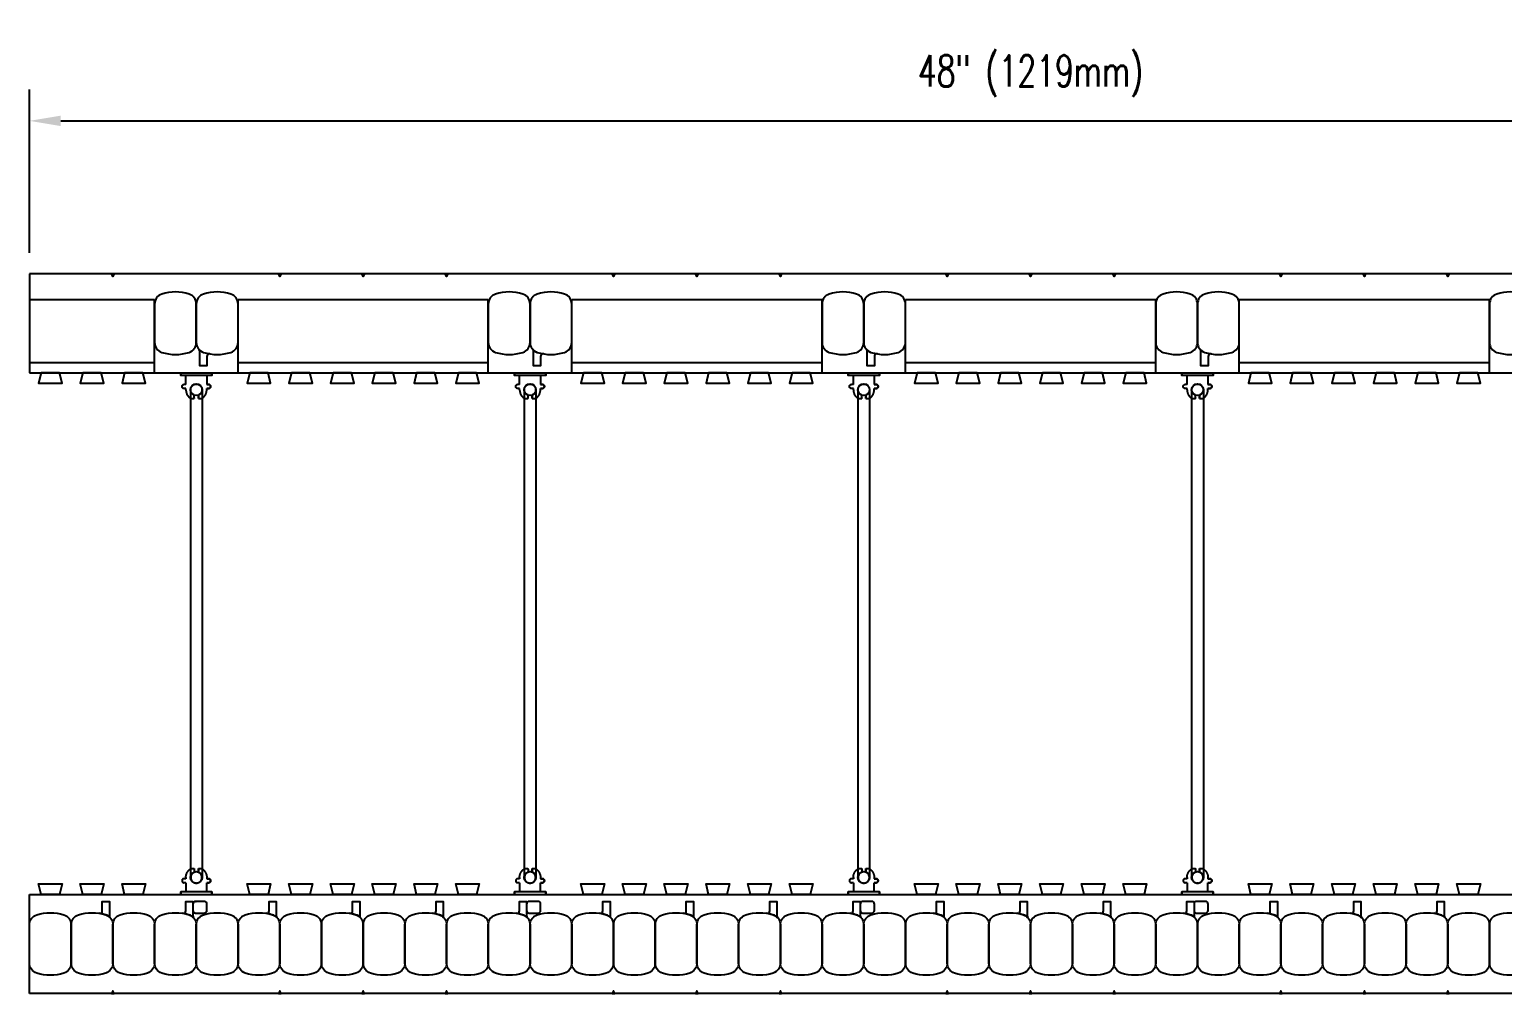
# Model space of a CAD drawing. Header units: inches. Extents: x 413.3 to 468.2, y 197.8 to 251.7.
# Drawn here: x 413.26 to 448.57, y 228.59 to 251.69 of the extents above; entities that cross this region are included whole.
import ezdxf

# ---------------------------------------------------------------- set-up
doc = ezdxf.new("R2010")
doc.units = ezdxf.units.IN
doc.header["$MEASUREMENT"] = 0
for name, color, linetype in [('line25', 2, 'Continuous'), ('LINE50', 5, 'Continuous'), ('LINE9', 9, 'Continuous'), ('TEXT', 4, 'Continuous')]:
    doc.layers.add(name, color=color, linetype=linetype)
doc.styles.add('DIM', font='romans.shx', dxfattribs={"width": 0.7})
doc.dimstyles.new('ext_8', dxfattribs={"dimscale": 8, "dimtxt": 0.09375, "dimasz": 0.09375, "dimexe": 0.09375, "dimexo": 0.0625, "dimgap": 0.0625, "dimtad": 1, "dimdec": 3, "dimzin": 3, "dimdsep": 46, "dimlunit": 4, "dimtxsty": 'DIM', "dimcen": 0.09, "dimdle": 0.09375, "dimclrt": 4, "dimadec": 0, "dimazin": 0, "dimtfac": 1, "dimtdec": 3, "dimtmove": 2, "dimatfit": 3, "dimfxl": 0, "dimfrac": 2, "dimtolj": 1, "dimtzin": 0, "dimarcsym": 0})

# ---------------------------------------------------------------- blocks, each defined once
blk = doc.blocks.new('*D29')
at = {"layer": 'Defpoints', "color": 0}
for p in [(461.257, 249.504), (413.257, 245.842), (461.257, 245.842)]:
    blk.add_point(p, dxfattribs=at)
at = {"layer": 'TEXT', "color": 0, "lineweight": -2}
for p, q in [((413.257, 246.342), (413.257, 250.254)), ((461.257, 246.342), (461.257, 250.254)), ((414.007, 249.504), (460.507, 249.504))]:
    blk.add_line(p, q, dxfattribs=at)
at = {"layer": 'TEXT', "color": 0}
for points in [[(414.007, 249.629), (414.007, 249.379), (413.257, 249.504)], [(460.507, 249.629), (460.507, 249.379), (461.257, 249.504)]]:
    blk.add_solid(points, dxfattribs=at)
at = {"layer": 'TEXT', "color": 4, "insert": (437.257, 250.576), "char_height": 0.75, "attachment_point": 5, "style": 'DIM'}
blk.add_mtext('\\A1;48" (1219mm)', dxfattribs=at)
blk = doc.blocks.new('WEB_12_CENTRE_TOP')
for p, q in [((11.688, 0.141), (0, 0.141)), ((11.688, -0.141), (0, -0.141))]:
    blk.add_line(p, q)
for centre in [(0, 0), (11.688, 0)]:
    blk.add_circle(centre, 0.141)
blk = doc.blocks.new('Connector')
blk.add_point((0.271, 0))
at = {"layer": 'LINE9'}
for p, q in [((0, 0.375), (0, -0.375)), ((0.062, -0.375), (0.062, 0.375)), ((0.281, 0.25), (0.062, 0.25))]:
    blk.add_line(p, q, dxfattribs=at)
for points, weights in [([(0.007, 0.375), (0.004, 0.375), (0, 0.375)], [1, 0.972587069138, 0.950305488115]), ([(0.327, 0.343), (0.308, 0.343), (0.281, 0.317), (0.281, 0.297)], [1, 0.85355339, 0.85355339, 1]), ([(0.328, 0.343), (0.327, 0.343), (0.327, 0.343)], [1, 0.70710678, 1]), ([(0.375, 0.297), (0.375, 0.317), (0.348, 0.343), (0.329, 0.343)], [1, 0.85355339, 0.85355339, 1]), ([(0.406, 0.25), (0.546, 0.25), (0.619, 0.131)], [0.958404415409, 0.794674173519, 0.864651571113]), ([(0.619, 0.052), (0.612, 0.049), (0.604, 0.049)], [0.83615024178, 0.892081430621, 1]), ([(0.281, -0.297), (0.281, -0.317), (0.308, -0.343), (0.327, -0.343)], [1, 0.85355339, 0.85355339, 1]), ([(0.327, -0.343), (0.281, -0.343), (0.281, -0.297)], [1, 0.70710678, 1]), ([(0.329, -0.343), (0.348, -0.343), (0.375, -0.317), (0.375, -0.297)], [1, 0.85355339, 0.85355339, 1]), ([(0.375, -0.297), (0.375, -0.343), (0.329, -0.343)], [1, 0.70710678, 1]), ([(0.619, -0.131), (0.546, -0.25), (0.406, -0.25)], [0.864651574428, 0.794674169686, 0.958404415195]), ([(0.604, -0.049), (0.612, -0.049), (0.619, -0.052)], [1, 0.89208144177, 0.836150253337]), ([(0, -0.375), (0.004, -0.375), (0.007, -0.375)], [0.950305488115, 0.972587069138, 1])]:
    blk.add_rational_spline(points, weights, degree=2, dxfattribs=at)
for points, degree in [([(0, 0.375), (0.002, 0.375), (0.005, 0.375), (0.007, 0.375)], 3), ([(0.007, 0.375), (0.021, 0.375), (0.051, 0.375), (0.062, 0.375), (0.062, 0.375)], 3), ([(0.281, 0.25), (0.281, 0.297)], 1), ([(0.327, 0.343), (0.327, 0.343), (0.328, 0.343), (0.328, 0.343)], 3), ([(0.328, 0.343), (0.329, 0.343), (0.329, 0.343), (0.329, 0.343)], 3), ([(0.375, 0.25), (0.375, 0.297)], 1), ([(0.406, 0.25), (0.375, 0.25)], 1), ([(0.406, 0.25), (0.406, 0.25)], 1), ([(0.406, 0.25), (0.406, 0.25)], 1), ([(0.406, 0.25), (0.406, 0.25)], 1), ([(0.406, 0.25), (0.406, 0.25)], 1), ([(0.406, 0.25), (0.406, 0.25)], 1), ([(0.406, 0.25), (0.406, 0.25)], 1), ([(0.406, 0.25), (0.406, 0.25)], 1), ([(0.406, 0.25), (0.406, 0.25)], 1), ([(0.406, 0.25), (0.406, 0.25)], 1), ([(0.406, 0.25), (0.406, 0.25)], 1), ([(0.406, 0.25), (0.406, 0.25)], 1), ([(0.406, 0.25), (0.406, 0.25)], 1), ([(0.406, 0.25), (0.406, 0.25)], 1), ([(0.406, 0.25), (0.406, 0.25)], 1), ([(0.406, 0.25), (0.406, 0.25)], 1), ([(0.406, 0.25), (0.406, 0.25)], 1), ([(0.406, 0.25), (0.406, 0.25)], 1), ([(0.406, 0.25), (0.406, 0.25)], 1), ([(0.406, 0.25), (0.406, 0.25)], 1), ([(0.406, 0.25), (0.406, 0.25)], 1), ([(0.406, 0.25), (0.406, 0.25)], 1), ([(0.406, 0.25), (0.406, 0.25)], 1), ([(0.406, 0.25), (0.406, 0.25)], 1), ([(0.406, 0.25), (0.406, 0.25)], 1), ([(0.604, 0.049), (0.532, 0.049)], 1), ([(0.532, 0.049), (0.532, 0.049)], 1), ([(0.532, 0.049), (0.532, 0.049)], 1), ([(0.532, 0.049), (0.532, 0.049)], 1), ([(0.532, 0.049), (0.532, 0.049)], 1), ([(0.532, 0.049), (0.532, 0.049)], 1), ([(0.532, 0.049), (0.532, 0.049)], 1), ([(0.532, 0.049), (0.532, 0.049)], 1), ([(0.532, 0.049), (0.532, 0.049)], 1), ([(0.532, 0.049), (0.532, 0.049)], 1), ([(0.532, 0.049), (0.532, 0.049)], 1), ([(0.604, 0.049), (0.609, 0.049), (0.614, 0.05), (0.619, 0.052)], 3), ([(0.604, 0.049), (0.604, 0.049)], 1), ([(0.604, 0.049), (0.604, 0.049)], 1), ([(0.604, 0.049), (0.604, 0.049)], 1), ([(0.604, 0.049), (0.604, 0.049)], 1), ([(0.619, 0.131), (0.619, 0.052)], 1), ([(0.619, 0.131), (0.619, 0.131)], 1), ([(0.619, 0.131), (0.619, 0.131)], 1), ([(0.619, 0.131), (0.619, 0.131)], 1), ([(0.619, 0.131), (0.619, 0.131)], 1), ([(0.062, -0.25), (0.281, -0.25)], 1), ([(0.281, -0.297), (0.281, -0.25)], 1), ([(0.281, -0.25), (0.281, -0.297)], 1), ([(0.328, -0.343), (0.328, -0.343), (0.327, -0.343), (0.327, -0.343)], 3), ([(0.329, -0.343), (0.329, -0.343), (0.329, -0.343), (0.328, -0.343)], 3), ([(0.375, -0.25), (0.375, -0.297)], 1), ([(0.375, -0.297), (0.375, -0.25)], 1), ([(0.406, -0.25), (0.375, -0.25)], 1), ([(0.406, -0.25), (0.406, -0.25)], 1), ([(0.406, -0.25), (0.406, -0.25)], 1), ([(0.406, -0.25), (0.406, -0.25)], 1), ([(0.406, -0.25), (0.406, -0.25)], 1), ([(0.406, -0.25), (0.406, -0.25)], 1), ([(0.406, -0.25), (0.406, -0.25)], 1), ([(0.406, -0.25), (0.406, -0.25)], 1), ([(0.406, -0.25), (0.406, -0.25)], 1), ([(0.406, -0.25), (0.406, -0.25)], 1), ([(0.406, -0.25), (0.406, -0.25)], 1), ([(0.406, -0.25), (0.406, -0.25)], 1), ([(0.532, -0.049), (0.604, -0.049)], 1), ([(0.604, -0.049), (0.58, -0.049), (0.556, -0.049), (0.532, -0.049)], 3), ([(0.532, -0.049), (0.532, -0.049)], 1), ([(0.532, -0.049), (0.532, -0.049)], 1), ([(0.532, -0.049), (0.532, -0.049)], 1), ([(0.532, -0.049), (0.532, -0.049)], 1), ([(0.619, -0.052), (0.614, -0.05), (0.609, -0.049), (0.604, -0.049)], 3), ([(0.604, -0.049), (0.604, -0.049)], 1), ([(0.604, -0.049), (0.604, -0.049)], 1), ([(0.604, -0.049), (0.604, -0.049)], 1), ([(0.604, -0.049), (0.604, -0.049)], 1), ([(0.604, -0.049), (0.604, -0.049)], 1), ([(0.604, -0.049), (0.604, -0.049)], 1), ([(0.604, -0.049), (0.604, -0.049)], 1), ([(0.604, -0.049), (0.604, -0.049)], 1), ([(0.619, -0.052), (0.619, -0.131)], 1), ([(0.619, -0.131), (0.619, -0.131)], 1), ([(0.619, -0.131), (0.619, -0.131)], 1), ([(0.619, -0.131), (0.619, -0.131)], 1), ([(0.619, -0.131), (0.619, -0.131)], 1), ([(0.007, -0.375), (0.005, -0.375), (0.002, -0.375), (0, -0.375)], 3), ([(0.062, -0.375), (0.062, -0.375), (0.051, -0.375), (0.021, -0.375), (0.007, -0.375)], 3)]:
    blk.add_open_spline(points, degree=degree, dxfattribs=at)
for points, weights, knots in [([(0.062, 0.375), (0.062, 0.375), (0.046, 0.375), (0.03, 0.375), (0.007, 0.375)], [0.868718858569, 0.861102746415, 1, 0.861102734288, 0.868718859898], [0, 0, 0, 0.5, 0.5, 1, 1, 1]), ([(0.532, 0.049), (0.472, 0.203), (0.333, 0.113), (0.157, 0), (0.333, -0.113), (0.472, -0.203), (0.532, -0.049)], [0.899508922286, 0.599718215298, 1, 0.54226024, 1, 0.599718224335, 0.899508908749], [0, 0, 0, 0.318112, 0.318112, 0.681888, 0.681888, 1, 1, 1]), ([(0.007, -0.375), (0.03, -0.375), (0.046, -0.375), (0.062, -0.375), (0.062, -0.375)], [0.868718859319, 0.861102739573, 1, 0.861102742958, 0.868718858948], [0, 0, 0, 0.5, 0.5, 1, 1, 1])]:
    blk.add_rational_spline(points, weights, degree=2, knots=knots, dxfattribs=at)

msp = doc.modelspace()

# ---------------------------------------------------------------- linework, layer by layer
at = {"layer": 'line25'}
for p, q in [((416.2575, 245.2172), (413.2575, 245.2172)), ((424.2575, 245.2172), (418.2575, 245.2172)), ((432.2574, 245.2172), (426.2575, 245.2172)), ((440.2575, 245.2172), (434.2574, 245.2172)), ((448.2575, 245.2172), (442.2575, 245.2172)), ((413.2575, 243.4672), (461.2575, 243.4672)), ((413.2575, 230.9672), (461.2575, 230.9672))]:
    msp.add_line(p, q, dxfattribs=at)
for points in [[(413.5386, 243.4672), (413.4763, 243.2172), (414.0386, 243.2172), (413.9763, 243.4672)], [(414.5386, 243.4672), (414.4763, 243.2172), (415.0386, 243.2172), (414.9763, 243.4672)], [(415.5386, 243.4672), (415.4763, 243.2172), (416.0386, 243.2172), (415.9763, 243.4672)], [(418.5386, 243.4672), (418.4763, 243.2172), (419.0386, 243.2172), (418.9763, 243.4672)], [(419.5386, 243.4672), (419.4763, 243.2172), (420.0386, 243.2172), (419.9763, 243.4672)], [(420.5386, 243.4672), (420.4763, 243.2172), (421.0386, 243.2172), (420.9763, 243.4672)], [(421.5386, 243.4672), (421.4763, 243.2172), (422.0386, 243.2172), (421.9763, 243.4672)], [(422.5386, 243.4672), (422.4763, 243.2172), (423.0386, 243.2172), (422.9763, 243.4672)], [(423.5386, 243.4672), (423.4763, 243.2172), (424.0386, 243.2172), (423.9763, 243.4672)], [(426.5386, 243.4672), (426.4763, 243.2172), (427.0386, 243.2172), (426.9763, 243.4672)], [(427.5386, 243.4672), (427.4763, 243.2172), (428.0386, 243.2172), (427.9763, 243.4672)], [(428.5386, 243.4672), (428.4763, 243.2172), (429.0386, 243.2172), (428.9763, 243.4672)], [(429.5386, 243.4672), (429.4763, 243.2172), (430.0386, 243.2172), (429.9763, 243.4672)], [(430.5386, 243.4672), (430.4763, 243.2172), (431.0386, 243.2172), (430.9763, 243.4672)], [(431.5386, 243.4672), (431.4763, 243.2172), (432.0386, 243.2172), (431.9763, 243.4672)], [(434.5386, 243.4672), (434.4763, 243.2172), (435.0386, 243.2172), (434.9763, 243.4672)], [(435.5386, 243.4672), (435.4763, 243.2172), (436.0386, 243.2172), (435.9763, 243.4672)], [(436.5386, 243.4672), (436.4763, 243.2172), (437.0386, 243.2172), (436.9763, 243.4672)], [(437.5386, 243.4672), (437.4763, 243.2172), (438.0386, 243.2172), (437.9763, 243.4672)], [(438.5386, 243.4672), (438.4763, 243.2172), (439.0386, 243.2172), (438.9763, 243.4672)], [(439.5386, 243.4672), (439.4763, 243.2172), (440.0386, 243.2172), (439.9763, 243.4672)], [(442.5386, 243.4672), (442.4763, 243.2172), (443.0386, 243.2172), (442.9763, 243.4672)], [(443.5386, 243.4672), (443.4763, 243.2172), (444.0386, 243.2172), (443.9763, 243.4672)], [(444.5386, 243.4672), (444.4763, 243.2172), (445.0386, 243.2172), (444.9763, 243.4672)], [(445.5386, 243.4672), (445.4763, 243.2172), (446.0386, 243.2172), (445.9763, 243.4672)], [(446.5386, 243.4672), (446.4763, 243.2172), (447.0386, 243.2172), (446.9763, 243.4672)], [(447.5386, 243.4672), (447.4763, 243.2172), (448.0386, 243.2172), (447.9763, 243.4672)], [(413.5386, 230.9672), (413.4763, 231.2172), (414.0386, 231.2172), (413.9763, 230.9672)], [(414.5386, 230.9672), (414.4763, 231.2172), (415.0386, 231.2172), (414.9763, 230.9672)], [(415.5386, 230.9672), (415.4763, 231.2172), (416.0386, 231.2172), (415.9763, 230.9672)], [(418.5386, 230.9672), (418.4763, 231.2172), (419.0386, 231.2172), (418.9763, 230.9672)], [(419.5386, 230.9672), (419.4763, 231.2172), (420.0386, 231.2172), (419.9763, 230.9672)], [(420.5386, 230.9672), (420.4763, 231.2172), (421.0386, 231.2172), (420.9763, 230.9672)], [(421.5386, 230.9672), (421.4763, 231.2172), (422.0386, 231.2172), (421.9763, 230.9672)], [(422.5386, 230.9672), (422.4763, 231.2172), (423.0386, 231.2172), (422.9763, 230.9672)], [(423.5386, 230.9672), (423.4763, 231.2172), (424.0386, 231.2172), (423.9763, 230.9672)], [(426.5386, 230.9672), (426.4763, 231.2172), (427.0386, 231.2172), (426.9763, 230.9672)], [(427.5386, 230.9672), (427.4763, 231.2172), (428.0386, 231.2172), (427.9763, 230.9672)], [(428.5386, 230.9672), (428.4763, 231.2172), (429.0386, 231.2172), (428.9763, 230.9672)], [(429.5386, 230.9672), (429.4763, 231.2172), (430.0386, 231.2172), (429.9763, 230.9672)], [(430.5386, 230.9672), (430.4763, 231.2172), (431.0386, 231.2172), (430.9763, 230.9672)], [(431.5386, 230.9672), (431.4763, 231.2172), (432.0386, 231.2172), (431.9763, 230.9672)], [(434.5386, 230.9672), (434.4763, 231.2172), (435.0386, 231.2172), (434.9763, 230.9672)], [(435.5386, 230.9672), (435.4763, 231.2172), (436.0386, 231.2172), (435.9763, 230.9672)], [(436.5386, 230.9672), (436.4763, 231.2172), (437.0386, 231.2172), (436.9763, 230.9672)], [(437.5386, 230.9672), (437.4763, 231.2172), (438.0386, 231.2172), (437.9763, 230.9672)], [(438.5386, 230.9672), (438.4763, 231.2172), (439.0386, 231.2172), (438.9763, 230.9672)], [(439.5386, 230.9672), (439.4763, 231.2172), (440.0386, 231.2172), (439.9763, 230.9672)], [(442.5386, 230.9672), (442.4763, 231.2172), (443.0386, 231.2172), (442.9763, 230.9672)], [(443.5386, 230.9672), (443.4763, 231.2172), (444.0386, 231.2172), (443.9763, 230.9672)], [(444.5386, 230.9672), (444.4763, 231.2172), (445.0386, 231.2172), (444.9763, 230.9672)], [(445.5386, 230.9672), (445.4763, 231.2172), (446.0386, 231.2172), (445.9763, 230.9672)], [(446.5386, 230.9672), (446.4763, 231.2172), (447.0386, 231.2172), (446.9763, 230.9672)], [(447.5386, 230.9672), (447.4763, 231.2172), (448.0386, 231.2172), (447.9763, 230.9672)]]:
    msp.add_lwpolyline(points, close=True, dxfattribs=at)
at = {"layer": 'LINE50'}
for p, q in [((461.2575, 245.8422), (413.2575, 245.8422)), ((413.2575, 245.8422), (413.2575, 243.4672)), ((413.2575, 228.5922), (413.2575, 230.9672)), ((461.2575, 228.5922), (413.2575, 228.5922))]:
    msp.add_line(p, q, dxfattribs=at)
at = {"layer": 'LINE9'}
for p, q in [((416.2575, 243.4672), (416.2575, 245.2172)), ((418.2575, 243.4672), (418.2575, 245.2172)), ((424.2575, 243.4672), (424.2575, 245.2172)), ((426.2575, 243.4672), (426.2575, 245.2172)), ((432.2574, 243.4672), (432.2574, 245.2172)), ((434.2574, 243.4672), (434.2574, 245.2172)), ((440.2575, 243.4672), (440.2575, 245.2172)), ((442.2575, 243.4672), (442.2575, 245.2172)), ((448.2575, 243.4672), (448.2575, 245.2172)), ((413.2575, 243.7172), (416.2575, 243.7172)), ((418.2575, 243.7172), (424.2575, 243.7172)), ((426.2575, 243.7172), (432.2574, 243.7172)), ((434.2574, 243.7172), (440.2575, 243.7172)), ((442.2575, 243.7172), (448.2575, 243.7172)), ((417.2367, 230.7988), (417.2575, 230.7988))]:
    msp.add_line(p, q, dxfattribs=at)
for points in [[(415.2887, 245.8422), (415.2575, 245.7777), (415.2262, 245.8422)], [(419.2887, 245.8422), (419.2575, 245.7777), (419.2262, 245.8422)], [(421.2887, 245.8422), (421.2575, 245.7777), (421.2262, 245.8422)], [(423.2887, 245.8422), (423.2575, 245.7777), (423.2262, 245.8422)], [(427.2887, 245.8422), (427.2575, 245.7777), (427.2262, 245.8422)], [(429.2887, 245.8422), (429.2575, 245.7777), (429.2262, 245.8422)], [(431.2887, 245.8422), (431.2575, 245.7777), (431.2262, 245.8422)], [(435.2887, 245.8422), (435.2575, 245.7777), (435.2262, 245.8422)], [(437.2887, 245.8422), (437.2575, 245.7777), (437.2262, 245.8422)], [(439.2887, 245.8422), (439.2575, 245.7777), (439.2262, 245.8422)], [(443.2887, 245.8422), (443.2575, 245.7777), (443.2262, 245.8422)], [(445.2887, 245.8422), (445.2575, 245.7777), (445.2262, 245.8422)], [(447.2887, 245.8422), (447.2575, 245.7777), (447.2262, 245.8422)], [(415.2887, 228.5922), (415.2575, 228.6567), (415.2262, 228.5922)], [(419.2887, 228.5922), (419.2575, 228.6567), (419.2262, 228.5922)], [(421.2887, 228.5922), (421.2575, 228.6567), (421.2262, 228.5922)], [(423.2887, 228.5922), (423.2575, 228.6567), (423.2262, 228.5922)], [(427.2887, 228.5922), (427.2575, 228.6567), (427.2262, 228.5922)], [(429.2887, 228.5922), (429.2575, 228.6567), (429.2262, 228.5922)], [(431.2887, 228.5922), (431.2575, 228.6567), (431.2262, 228.5922)], [(435.2887, 228.5922), (435.2575, 228.6567), (435.2262, 228.5922)], [(437.2887, 228.5922), (437.2575, 228.6567), (437.2262, 228.5922)], [(439.2887, 228.5922), (439.2575, 228.6567), (439.2262, 228.5922)], [(443.2887, 228.5922), (443.2575, 228.6567), (443.2262, 228.5922)], [(445.2887, 228.5922), (445.2575, 228.6567), (445.2262, 228.5922)], [(447.2887, 228.5922), (447.2575, 228.6567), (447.2262, 228.5922)]]:
    msp.add_lwpolyline(points, close=True, dxfattribs=at)
for points in [[(416.4306, 243.9563, 0.1576708), (417.0844, 243.9563, 0.3253046), (417.2575, 244.1941), (417.2575, 245.1153, 0.3253046), (417.0844, 245.3532, 0.1576708), (416.4306, 245.3532, 0.3253046), (416.2575, 245.1153), (416.2575, 244.1941, 0.3253046)], [(417.4306, 243.9563, 0.1576708), (418.0844, 243.9563, 0.3253046), (418.2575, 244.1941), (418.2575, 245.1153, 0.3253046), (418.0844, 245.3532, 0.1576708), (417.4306, 245.3532, 0.3253046), (417.2575, 245.1153), (417.2575, 244.1941, 0.3253046)], [(424.4306, 243.9563, 0.1576708), (425.0844, 243.9563, 0.3253046), (425.2575, 244.1941), (425.2575, 245.1153, 0.3253046), (425.0844, 245.3532, 0.1576708), (424.4306, 245.3532, 0.3253046), (424.2575, 245.1153), (424.2575, 244.1941, 0.3253046)], [(425.4306, 243.9563, 0.1576708), (426.0844, 243.9563, 0.3253046), (426.2575, 244.1941), (426.2575, 245.1153, 0.3253046), (426.0844, 245.3532, 0.1576708), (425.4306, 245.3532, 0.3253046), (425.2575, 245.1153), (425.2575, 244.1941, 0.3253046)], [(432.4305, 243.9563, 0.1576708), (433.0843, 243.9563, 0.3253046), (433.2574, 244.1941), (433.2574, 245.1153, 0.3253046), (433.0843, 245.3532, 0.1576708), (432.4305, 245.3532, 0.3253046), (432.2574, 245.1153), (432.2574, 244.1941, 0.3253046)], [(433.4305, 243.9563, 0.1576708), (434.0843, 243.9563, 0.3253046), (434.2574, 244.1941), (434.2574, 245.1153, 0.3253046), (434.0843, 245.3532, 0.1576708), (433.4305, 245.3532, 0.3253046), (433.2574, 245.1153), (433.2574, 244.1941, 0.3253046)], [(440.4306, 243.9563, 0.1576708), (441.0844, 243.9563, 0.3253046), (441.2575, 244.1941), (441.2575, 245.1153, 0.3253046), (441.0844, 245.3532, 0.1576708), (440.4306, 245.3532, 0.3253046), (440.2575, 245.1153), (440.2575, 244.1941, 0.3253046)], [(441.4306, 243.9563, 0.1576708), (442.0844, 243.9563, 0.3253046), (442.2575, 244.1941), (442.2575, 245.1153, 0.3253046), (442.0844, 245.3532, 0.1576708), (441.4306, 245.3532, 0.3253046), (441.2575, 245.1153), (441.2575, 244.1941, 0.3253046)], [(448.4306, 243.9563, 0.1576708), (449.0844, 243.9563, 0.3253046), (449.2575, 244.1941), (449.2575, 245.1153, 0.3253046), (449.0844, 245.3532, 0.1576708), (448.4306, 245.3532, 0.3253046), (448.2575, 245.1153), (448.2575, 244.1941, 0.3253046)], [(417.4306, 243.9563, 0.0372667), (417.5843, 243.9189, 0.4630356), (417.5116, 243.8573), (417.5116, 243.6357), (417.3407, 243.6357), (417.3407, 243.9818, 0.1890024), (417.3241, 244.0243, 0.1284074)], [(425.4306, 243.9563, 0.0372667), (425.5843, 243.9189, 0.4630356), (425.5116, 243.8573), (425.5116, 243.6357), (425.3407, 243.6357), (425.3407, 243.9818, 0.1890024), (425.3241, 244.0243, 0.1284074)], [(433.4305, 243.9563, 0.0372667), (433.5842, 243.9189, 0.4630356), (433.5115, 243.8573), (433.5115, 243.6357), (433.3406, 243.6357), (433.3406, 243.9818, 0.1890024), (433.324, 244.0243, 0.1284074)], [(441.4306, 243.9563, 0.0372667), (441.5843, 243.9189, 0.4630356), (441.5116, 243.8573), (441.5116, 243.6357), (441.3407, 243.6357), (441.3407, 243.9818, 0.1890024), (441.3241, 244.0243, 0.1284074)], [(415.0844, 230.4782, 0.0372667), (414.9307, 230.5155, 0.4630356), (415.0034, 230.5772), (415.0034, 230.7988), (415.1742, 230.7988), (415.1742, 230.4527, 0.1890024), (415.1909, 230.4102, 0.1284074)], [(417.0844, 230.4782, 0.0372667), (416.9307, 230.5155, 0.4630356), (417.0034, 230.5772), (417.0034, 230.7988), (417.1742, 230.7988), (417.1742, 230.4527, 0.1890024), (417.1909, 230.4102, 0.1284074)], [(417.1742, 230.5838, 0.4142136), (417.2367, 230.5213), (417.4491, 230.5213, 0.4142136), (417.5116, 230.5838), (417.5116, 230.7363, 0.4142136), (417.4491, 230.7988), (417.2367, 230.7988, 0.4142136), (417.1742, 230.7363)], [(419.0844, 230.4782, 0.0372667), (418.9307, 230.5155, 0.4630356), (419.0034, 230.5772), (419.0034, 230.7988), (419.1742, 230.7988), (419.1742, 230.4527, 0.1890024), (419.1909, 230.4102, 0.1284074)], [(421.0844, 230.4782, 0.0372667), (420.9307, 230.5155, 0.4630356), (421.0034, 230.5772), (421.0034, 230.7988), (421.1742, 230.7988), (421.1742, 230.4527, 0.1890024), (421.1909, 230.4102, 0.1284074)], [(423.0844, 230.4782, 0.0372667), (422.9307, 230.5155, 0.4630356), (423.0034, 230.5772), (423.0034, 230.7988), (423.1742, 230.7988), (423.1742, 230.4527, 0.1890024), (423.1909, 230.4102, 0.1284074)], [(425.0844, 230.4782, 0.0372667), (424.9307, 230.5155, 0.4630356), (425.0034, 230.5772), (425.0034, 230.7988), (425.1742, 230.7988), (425.1742, 230.4527, 0.1890024), (425.1909, 230.4102, 0.1284074)], [(425.1742, 230.5838, 0.4142136), (425.2367, 230.5213), (425.4491, 230.5213, 0.4142136), (425.5116, 230.5838), (425.5116, 230.7363, 0.4142136), (425.4491, 230.7988), (425.2367, 230.7988, 0.4142136), (425.1742, 230.7363)], [(427.0844, 230.4782, 0.0372667), (426.9307, 230.5155, 0.4630356), (427.0034, 230.5772), (427.0034, 230.7988), (427.1742, 230.7988), (427.1742, 230.4527, 0.1890024), (427.1909, 230.4102, 0.1284074)], [(429.0844, 230.4782, 0.0372667), (428.9307, 230.5155, 0.4630356), (429.0034, 230.5772), (429.0034, 230.7988), (429.1742, 230.7988), (429.1742, 230.4527, 0.1890024), (429.1909, 230.4102, 0.1284074)], [(431.0844, 230.4782, 0.0372667), (430.9307, 230.5155, 0.4630356), (431.0034, 230.5772), (431.0034, 230.7988), (431.1742, 230.7988), (431.1742, 230.4527, 0.1890024), (431.1909, 230.4102, 0.1284074)], [(433.0844, 230.4782, 0.0372667), (432.9307, 230.5155, 0.4630356), (433.0034, 230.5772), (433.0034, 230.7988), (433.1742, 230.7988), (433.1742, 230.4527, 0.1890024), (433.1909, 230.4102, 0.1284074)], [(433.1742, 230.5838, 0.4142136), (433.2367, 230.5213), (433.4491, 230.5213, 0.4142136), (433.5116, 230.5838), (433.5116, 230.7363, 0.4142136), (433.4491, 230.7988), (433.2367, 230.7988, 0.4142136), (433.1742, 230.7363)], [(435.0844, 230.4782, 0.0372667), (434.9307, 230.5155, 0.4630356), (435.0034, 230.5772), (435.0034, 230.7988), (435.1742, 230.7988), (435.1742, 230.4527, 0.1890024), (435.1909, 230.4102, 0.1284074)], [(437.0844, 230.4782, 0.0372667), (436.9307, 230.5155, 0.4630356), (437.0034, 230.5772), (437.0034, 230.7988), (437.1742, 230.7988), (437.1742, 230.4527, 0.1890024), (437.1909, 230.4102, 0.1284074)], [(439.0844, 230.4782, 0.0372667), (438.9307, 230.5155, 0.4630356), (439.0034, 230.5772), (439.0034, 230.7988), (439.1742, 230.7988), (439.1742, 230.4527, 0.1890024), (439.1909, 230.4102, 0.1284074)], [(441.0844, 230.4782, 0.0372667), (440.9307, 230.5155, 0.4630356), (441.0034, 230.5772), (441.0034, 230.7988), (441.1742, 230.7988), (441.1742, 230.4527, 0.1890024), (441.1909, 230.4102, 0.1284074)], [(441.1742, 230.5838, 0.4142136), (441.2367, 230.5213), (441.4491, 230.5213, 0.4142136), (441.5116, 230.5838), (441.5116, 230.7363, 0.4142136), (441.4491, 230.7988), (441.2367, 230.7988, 0.4142136), (441.1742, 230.7363)], [(443.0844, 230.4782, 0.0372667), (442.9307, 230.5155, 0.4630356), (443.0034, 230.5772), (443.0034, 230.7988), (443.1742, 230.7988), (443.1742, 230.4527, 0.1890024), (443.1909, 230.4102, 0.1284074)], [(445.0844, 230.4782, 0.0372667), (444.9307, 230.5155, 0.4630356), (445.0034, 230.5772), (445.0034, 230.7988), (445.1742, 230.7988), (445.1742, 230.4527, 0.1890024), (445.1909, 230.4102, 0.1284074)], [(447.0844, 230.4782, 0.0372667), (446.9307, 230.5155, 0.4630356), (447.0034, 230.5772), (447.0034, 230.7988), (447.1742, 230.7988), (447.1742, 230.4527, 0.1890024), (447.1909, 230.4102, 0.1284074)], [(413.4306, 230.4782, -0.1576708), (414.0844, 230.4782, -0.3253046), (414.2575, 230.2403), (414.2575, 229.3191, -0.3253046), (414.0844, 229.0813, -0.1576708), (413.4306, 229.0813, -0.3253046), (413.2575, 229.3191), (413.2575, 230.2403, -0.3253046)], [(414.4306, 230.4782, -0.1576708), (415.0844, 230.4782, -0.3253046), (415.2575, 230.2403), (415.2575, 229.3191, -0.3253046), (415.0844, 229.0813, -0.1576708), (414.4306, 229.0813, -0.3253046), (414.2575, 229.3191), (414.2575, 230.2403, -0.3253046)], [(415.4306, 230.4782, -0.1576708), (416.0844, 230.4782, -0.3253046), (416.2575, 230.2403), (416.2575, 229.3191, -0.3253046), (416.0844, 229.0813, -0.1576708), (415.4306, 229.0813, -0.3253046), (415.2575, 229.3191), (415.2575, 230.2403, -0.3253046)], [(416.4306, 230.4782, -0.1576708), (417.0844, 230.4782, -0.3253046), (417.2575, 230.2403), (417.2575, 229.3191, -0.3253046), (417.0844, 229.0813, -0.1576708), (416.4306, 229.0813, -0.3253046), (416.2575, 229.3191), (416.2575, 230.2403, -0.3253046)], [(417.4306, 230.4782, -0.1576708), (418.0844, 230.4782, -0.3253046), (418.2575, 230.2403), (418.2575, 229.3191, -0.3253046), (418.0844, 229.0813, -0.1576708), (417.4306, 229.0813, -0.3253046), (417.2575, 229.3191), (417.2575, 230.2403, -0.3253046)], [(418.4306, 230.4782, -0.1576708), (419.0844, 230.4782, -0.3253046), (419.2575, 230.2403), (419.2575, 229.3191, -0.3253046), (419.0844, 229.0813, -0.1576708), (418.4306, 229.0813, -0.3253046), (418.2575, 229.3191), (418.2575, 230.2403, -0.3253046)], [(419.4306, 230.4782, -0.1576708), (420.0844, 230.4782, -0.3253046), (420.2575, 230.2403), (420.2575, 229.3191, -0.3253046), (420.0844, 229.0813, -0.1576708), (419.4306, 229.0813, -0.3253046), (419.2575, 229.3191), (419.2575, 230.2403, -0.3253046)], [(420.4306, 230.4782, -0.1576708), (421.0844, 230.4782, -0.3253046), (421.2575, 230.2403), (421.2575, 229.3191, -0.3253046), (421.0844, 229.0813, -0.1576708), (420.4306, 229.0813, -0.3253046), (420.2575, 229.3191), (420.2575, 230.2403, -0.3253046)], [(421.4306, 230.4782, -0.1576708), (422.0844, 230.4782, -0.3253046), (422.2575, 230.2403), (422.2575, 229.3191, -0.3253046), (422.0844, 229.0813, -0.1576708), (421.4306, 229.0813, -0.3253046), (421.2575, 229.3191), (421.2575, 230.2403, -0.3253046)], [(422.4306, 230.4782, -0.1576708), (423.0844, 230.4782, -0.3253046), (423.2575, 230.2403), (423.2575, 229.3191, -0.3253046), (423.0844, 229.0813, -0.1576708), (422.4306, 229.0813, -0.3253046), (422.2575, 229.3191), (422.2575, 230.2403, -0.3253046)], [(423.4306, 230.4782, -0.1576708), (424.0844, 230.4782, -0.3253046), (424.2575, 230.2403), (424.2575, 229.3191, -0.3253046), (424.0844, 229.0813, -0.1576708), (423.4306, 229.0813, -0.3253046), (423.2575, 229.3191), (423.2575, 230.2403, -0.3253046)], [(424.4306, 230.4782, -0.1576708), (425.0844, 230.4782, -0.3253046), (425.2575, 230.2403), (425.2575, 229.3191, -0.3253046), (425.0844, 229.0813, -0.1576708), (424.4306, 229.0813, -0.3253046), (424.2575, 229.3191), (424.2575, 230.2403, -0.3253046)], [(425.4306, 230.4782, -0.1576708), (426.0844, 230.4782, -0.3253046), (426.2575, 230.2403), (426.2575, 229.3191, -0.3253046), (426.0844, 229.0813, -0.1576708), (425.4306, 229.0813, -0.3253046), (425.2575, 229.3191), (425.2575, 230.2403, -0.3253046)], [(426.4306, 230.4782, -0.1576708), (427.0844, 230.4782, -0.3253046), (427.2575, 230.2403), (427.2575, 229.3191, -0.3253046), (427.0844, 229.0813, -0.1576708), (426.4306, 229.0813, -0.3253046), (426.2575, 229.3191), (426.2575, 230.2403, -0.3253046)], [(427.4306, 230.4782, -0.1576708), (428.0844, 230.4782, -0.3253046), (428.2575, 230.2403), (428.2575, 229.3191, -0.3253046), (428.0844, 229.0813, -0.1576708), (427.4306, 229.0813, -0.3253046), (427.2575, 229.3191), (427.2575, 230.2403, -0.3253046)], [(428.4306, 230.4782, -0.1576708), (429.0844, 230.4782, -0.3253046), (429.2575, 230.2403), (429.2575, 229.3191, -0.3253046), (429.0844, 229.0813, -0.1576708), (428.4306, 229.0813, -0.3253046), (428.2575, 229.3191), (428.2575, 230.2403, -0.3253046)], [(429.4306, 230.4782, -0.1576708), (430.0844, 230.4782, -0.3253046), (430.2575, 230.2403), (430.2575, 229.3191, -0.3253046), (430.0844, 229.0813, -0.1576708), (429.4306, 229.0813, -0.3253046), (429.2575, 229.3191), (429.2575, 230.2403, -0.3253046)], [(430.4306, 230.4782, -0.1576708), (431.0844, 230.4782, -0.3253046), (431.2575, 230.2403), (431.2575, 229.3191, -0.3253046), (431.0844, 229.0813, -0.1576708), (430.4306, 229.0813, -0.3253046), (430.2575, 229.3191), (430.2575, 230.2403, -0.3253046)], [(431.4306, 230.4782, -0.1576708), (432.0844, 230.4782, -0.3253046), (432.2575, 230.2403), (432.2575, 229.3191, -0.3253046), (432.0844, 229.0813, -0.1576708), (431.4306, 229.0813, -0.3253046), (431.2575, 229.3191), (431.2575, 230.2403, -0.3253046)], [(432.4306, 230.4782, -0.1576708), (433.0844, 230.4782, -0.3253046), (433.2575, 230.2403), (433.2575, 229.3191, -0.3253046), (433.0844, 229.0813, -0.1576708), (432.4306, 229.0813, -0.3253046), (432.2575, 229.3191), (432.2575, 230.2403, -0.3253046)], [(433.4306, 230.4782, -0.1576708), (434.0844, 230.4782, -0.3253046), (434.2575, 230.2403), (434.2575, 229.3191, -0.3253046), (434.0844, 229.0813, -0.1576708), (433.4306, 229.0813, -0.3253046), (433.2575, 229.3191), (433.2575, 230.2403, -0.3253046)], [(434.4306, 230.4782, -0.1576708), (435.0844, 230.4782, -0.3253046), (435.2575, 230.2403), (435.2575, 229.3191, -0.3253046), (435.0844, 229.0813, -0.1576708), (434.4306, 229.0813, -0.3253046), (434.2575, 229.3191), (434.2575, 230.2403, -0.3253046)], [(435.4306, 230.4782, -0.1576708), (436.0844, 230.4782, -0.3253046), (436.2575, 230.2403), (436.2575, 229.3191, -0.3253046), (436.0844, 229.0813, -0.1576708), (435.4306, 229.0813, -0.3253046), (435.2575, 229.3191), (435.2575, 230.2403, -0.3253046)], [(436.4306, 230.4782, -0.1576708), (437.0844, 230.4782, -0.3253046), (437.2575, 230.2403), (437.2575, 229.3191, -0.3253046), (437.0844, 229.0813, -0.1576708), (436.4306, 229.0813, -0.3253046), (436.2575, 229.3191), (436.2575, 230.2403, -0.3253046)], [(437.4306, 230.4782, -0.1576708), (438.0844, 230.4782, -0.3253046), (438.2575, 230.2403), (438.2575, 229.3191, -0.3253046), (438.0844, 229.0813, -0.1576708), (437.4306, 229.0813, -0.3253046), (437.2575, 229.3191), (437.2575, 230.2403, -0.3253046)], [(438.4306, 230.4782, -0.1576708), (439.0844, 230.4782, -0.3253046), (439.2575, 230.2403), (439.2575, 229.3191, -0.3253046), (439.0844, 229.0813, -0.1576708), (438.4306, 229.0813, -0.3253046), (438.2575, 229.3191), (438.2575, 230.2403, -0.3253046)], [(439.4306, 230.4782, -0.1576708), (440.0844, 230.4782, -0.3253046), (440.2575, 230.2403), (440.2575, 229.3191, -0.3253046), (440.0844, 229.0813, -0.1576708), (439.4306, 229.0813, -0.3253046), (439.2575, 229.3191), (439.2575, 230.2403, -0.3253046)], [(440.4306, 230.4782, -0.1576708), (441.0844, 230.4782, -0.3253046), (441.2575, 230.2403), (441.2575, 229.3191, -0.3253046), (441.0844, 229.0813, -0.1576708), (440.4306, 229.0813, -0.3253046), (440.2575, 229.3191), (440.2575, 230.2403, -0.3253046)], [(441.4306, 230.4782, -0.1576708), (442.0844, 230.4782, -0.3253046), (442.2575, 230.2403), (442.2575, 229.3191, -0.3253046), (442.0844, 229.0813, -0.1576708), (441.4306, 229.0813, -0.3253046), (441.2575, 229.3191), (441.2575, 230.2403, -0.3253046)], [(442.4306, 230.4782, -0.1576708), (443.0844, 230.4782, -0.3253046), (443.2575, 230.2403), (443.2575, 229.3191, -0.3253046), (443.0844, 229.0813, -0.1576708), (442.4306, 229.0813, -0.3253046), (442.2575, 229.3191), (442.2575, 230.2403, -0.3253046)], [(443.4306, 230.4782, -0.1576708), (444.0844, 230.4782, -0.3253046), (444.2575, 230.2403), (444.2575, 229.3191, -0.3253046), (444.0844, 229.0813, -0.1576708), (443.4306, 229.0813, -0.3253046), (443.2575, 229.3191), (443.2575, 230.2403, -0.3253046)], [(444.4306, 230.4782, -0.1576708), (445.0844, 230.4782, -0.3253046), (445.2575, 230.2403), (445.2575, 229.3191, -0.3253046), (445.0844, 229.0813, -0.1576708), (444.4306, 229.0813, -0.3253046), (444.2575, 229.3191), (444.2575, 230.2403, -0.3253046)], [(445.4306, 230.4782, -0.1576708), (446.0844, 230.4782, -0.3253046), (446.2575, 230.2403), (446.2575, 229.3191, -0.3253046), (446.0844, 229.0813, -0.1576708), (445.4306, 229.0813, -0.3253046), (445.2575, 229.3191), (445.2575, 230.2403, -0.3253046)], [(446.4306, 230.4782, -0.1576708), (447.0844, 230.4782, -0.3253046), (447.2575, 230.2403), (447.2575, 229.3191, -0.3253046), (447.0844, 229.0813, -0.1576708), (446.4306, 229.0813, -0.3253046), (446.2575, 229.3191), (446.2575, 230.2403, -0.3253046)], [(447.4306, 230.4782, -0.1576708), (448.0844, 230.4782, -0.3253046), (448.2575, 230.2403), (448.2575, 229.3191, -0.3253046), (448.0844, 229.0813, -0.1576708), (447.4306, 229.0813, -0.3253046), (447.2575, 229.3191), (447.2575, 230.2403, -0.3253046)], [(448.4306, 230.4782, -0.1576708), (449.0844, 230.4782, -0.3253046), (449.2575, 230.2403), (449.2575, 229.3191, -0.3253046), (449.0844, 229.0813, -0.1576708), (448.4306, 229.0813, -0.3253046), (448.2575, 229.3191), (448.2575, 230.2403, -0.3253046)]]:
    msp.add_lwpolyline(points, format="xyb", close=True, dxfattribs=at)

# ---------------------------------------------------------------- block references
at = {"layer": 'LINE9', "xscale": -1, "rotation": 90}
for p in [(417.2575, 243.4672), (425.2575, 243.4672), (433.2575, 243.4672), (441.2575, 243.4672)]:
    msp.add_blockref('Connector', p, dxfattribs=at)
at = {"layer": 'LINE9', "rotation": 90}
for name, p in [('WEB_12_CENTRE_TOP', (417.2575, 231.3732)), ('WEB_12_CENTRE_TOP', (425.2575, 231.3732)), ('WEB_12_CENTRE_TOP', (433.2575, 231.3732)), ('WEB_12_CENTRE_TOP', (441.2575, 231.3732)), ('Connector', (417.2575, 230.9672)), ('Connector', (425.2575, 230.9672)), ('Connector', (433.2575, 230.9672)), ('Connector', (441.2575, 230.9672))]:
    msp.add_blockref(name, p, dxfattribs=at)

# ---------------------------------------------------------------- dimensions: what is measured, and where the dimension line sits
at = {"layer": 'TEXT'}
dim = msp.add_linear_dim(base=(461.2575, 249.5042), p1=(413.2575, 245.8422), p2=(461.2575, 245.8422), text='48" (1219mm)', dimstyle='ext_8', dxfattribs=at)
dim.commit()
dim.dimension.update_dxf_attribs({"geometry": '*D29', "text_midpoint": (437.2575, 250.5756)})

doc.saveas('drawing.dxf')
